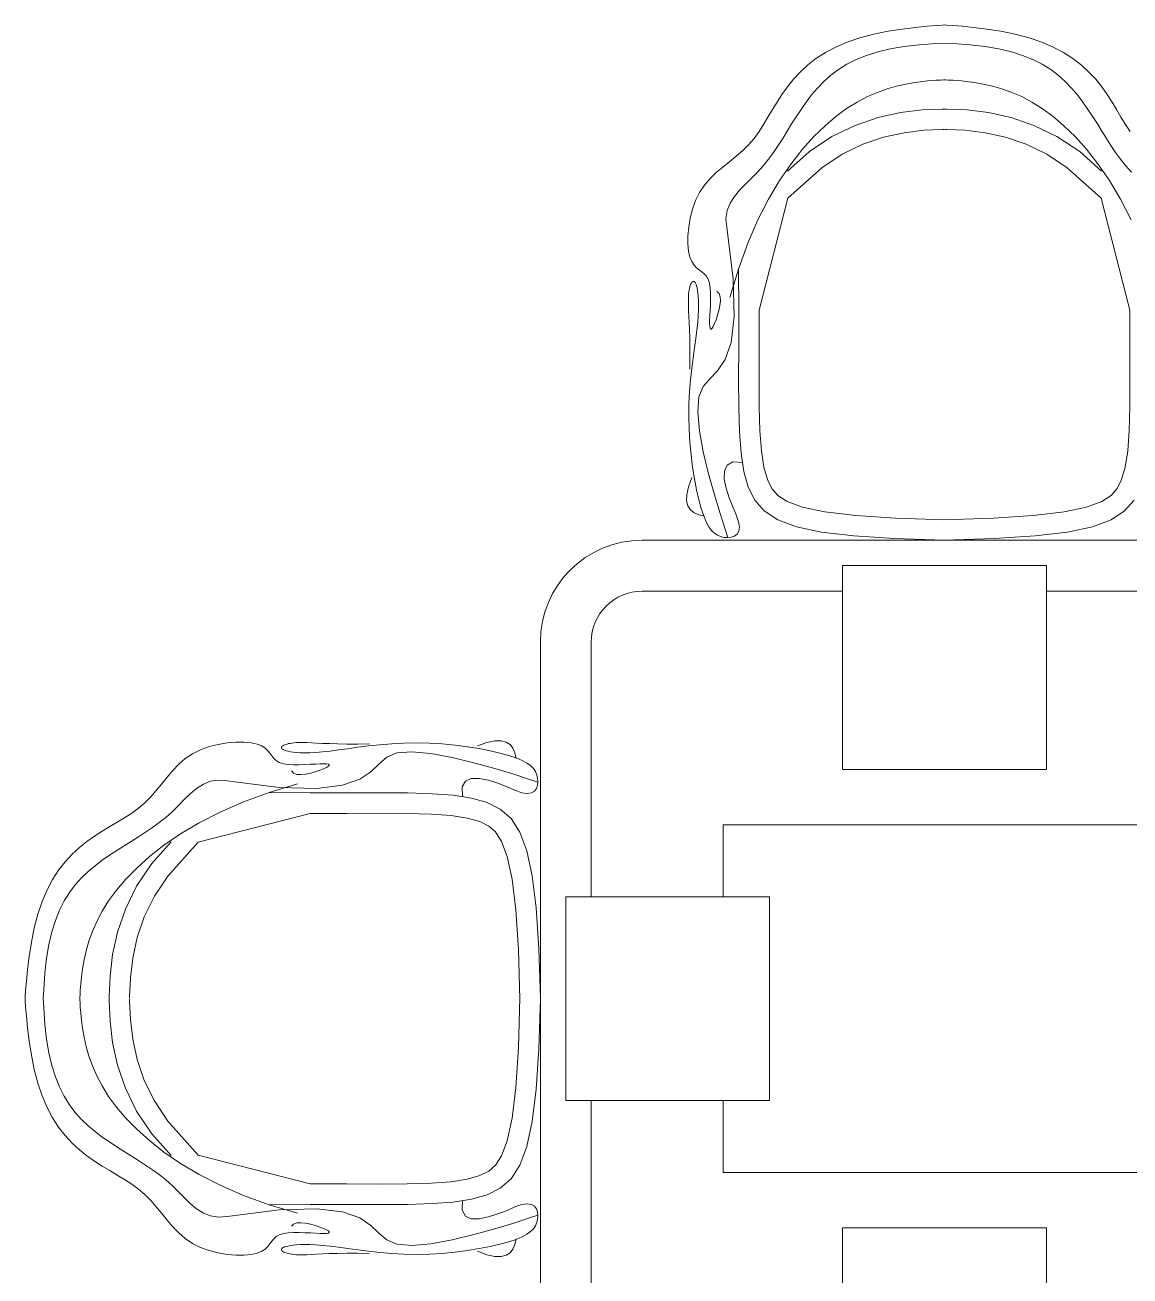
# Model space of a CAD drawing. Header units: millimetres. Extents: x 15905 to 65459, y 54615 to 76704.
# Drawn here: x 49141 to 50226, y 62462 to 63690 of the extents above; entities that cross this region are included whole.
import ezdxf

# ---------------------------------------------------------------- set-up
doc = ezdxf.new("R2010")
doc.units = ezdxf.units.MM
doc.layers.add('Столы', color=250, linetype='Continuous', lineweight=5)

# ---------------------------------------------------------------- blocks, each defined once
blk = doc.blocks.new('ОГ52_на12персон_стол2800х900')
for p, q in [((-1086.4, 772.5), (-1072.8, 776)), ((-1072.8, 776), (-1058.8, 778.8)), ((-1058.8, 778.8), (-1044.9, 780.9)), ((-1044.9, 780.9), (-1031.9, 782.6)), ((-1031.9, 782.6), (-1020.6, 783.7)), ((-1020.6, 783.7), (-1011.5, 784.5)), ((-1011.5, 784.5), (-1005.6, 784.9)), ((-1005.6, 784.9), (-1003.4, 785)), ((-1001.2, 784.9), (-1003.4, 785)), ((-995.2, 784.5), (-1001.2, 784.9)), ((-986.2, 783.7), (-995.2, 784.5)), ((-974.8, 782.6), (-986.2, 783.7)), ((-961.8, 780.9), (-974.8, 782.6)), ((-948, 778.8), (-961.8, 780.9)), ((-933.9, 776), (-948, 778.8)), ((-920.4, 772.5), (-933.9, 776)), ((-1120.3, 758), (-1110.1, 763.4)), ((-1110.1, 763.4), (-1098.8, 768.3)), ((-1098.8, 768.3), (-1086.4, 772.5)), ((-1068.9, 758.7), (-1056.7, 761.5)), ((-1056.7, 761.5), (-1043.1, 763.8)), ((-1043.1, 763.8), (-1028.3, 765.6)), ((-1028.3, 765.6), (-1012, 766.8)), ((-1012, 766.8), (-1003.4, 767.1)), ((-994.8, 766.8), (-1003.4, 767.1)), ((-978.4, 765.6), (-994.8, 766.8)), ((-963.6, 763.8), (-978.4, 765.6)), ((-950.1, 761.5), (-963.6, 763.8)), ((-937.8, 758.7), (-950.1, 761.5)), ((-907.9, 768.3), (-920.4, 772.5)), ((-896.6, 763.4), (-907.9, 768.3)), ((-886.5, 758), (-896.6, 763.4)), ((-1137.7, 745.6), (-1129.5, 752)), ((-1129.5, 752), (-1120.3, 758)), ((-1099.2, 746.6), (-1090.1, 751.2)), ((-1090.1, 751.2), (-1080, 755.2)), ((-1080, 755.2), (-1068.9, 758.7)), ((-926.7, 755.2), (-937.8, 758.7)), ((-916.6, 751.2), (-926.7, 755.2)), ((-907.5, 746.6), (-916.6, 751.2)), ((-877.3, 752), (-886.5, 758)), ((-869, 745.6), (-877.3, 752)), ((-1151.7, 731.7), (-1145.1, 738.8)), ((-1145.1, 738.8), (-1137.7, 745.6)), ((-1115, 735.7), (-1107.5, 741.4)), ((-1107.5, 741.4), (-1099.2, 746.6)), ((-899.2, 741.4), (-907.5, 746.6)), ((-891.7, 735.7), (-899.2, 741.4)), ((-861.6, 738.8), (-869, 745.6)), ((-855, 731.7), (-861.6, 738.8)), ((-1157.6, 724.4), (-1151.7, 731.7)), ((-1128.1, 723.1), (-1121.9, 729.6)), ((-1121.9, 729.6), (-1115, 735.7)), ((-1059.7, 722.3), (-1050.4, 724.9)), ((-1050.4, 724.9), (-1041.3, 727)), ((-1041.3, 727), (-1032.7, 728.5)), ((-1032.7, 728.5), (-1024.7, 729.6)), ((-1024.7, 729.6), (-1017.7, 730.4)), ((-1017.7, 730.4), (-1011.8, 730.8)), ((-1011.8, 730.8), (-1007.3, 731)), ((-1007.3, 731), (-1004.4, 731.1)), ((-1004.4, 731.1), (-1003.4, 731.1)), ((-1002.3, 731.1), (-1003.4, 731.1)), ((-999.4, 731), (-1002.3, 731.1)), ((-994.9, 730.8), (-999.4, 731)), ((-989.1, 730.4), (-994.9, 730.8)), ((-982, 729.6), (-989.1, 730.4)), ((-974.1, 728.5), (-982, 729.6)), ((-965.4, 727), (-974.1, 728.5)), ((-956.3, 724.9), (-965.4, 727)), ((-947, 722.3), (-956.3, 724.9)), ((-884.9, 729.6), (-891.7, 735.7)), ((-878.6, 723.1), (-884.9, 729.6)), ((-849.1, 724.4), (-855, 731.7)), ((-1167.7, 709.4), (-1162.9, 716.9)), ((-1162.9, 716.9), (-1157.6, 724.4)), ((-1139.2, 709.3), (-1133.9, 716.3)), ((-1133.9, 716.3), (-1128.1, 723.1)), ((-1089.1, 709.4), (-1079.1, 714.7)), ((-1079.1, 714.7), (-1069.3, 718.9)), ((-1069.3, 718.9), (-1059.7, 722.3)), ((-937.4, 718.9), (-947, 722.3)), ((-927.6, 714.7), (-937.4, 718.9)), ((-917.6, 709.4), (-927.6, 714.7)), ((-872.9, 716.3), (-878.6, 723.1)), ((-867.6, 709.3), (-872.9, 716.3)), ((-843.8, 716.9), (-849.1, 724.4)), ((-839, 709.4), (-843.8, 716.9)), ((-1176.6, 694.5), (-1172.2, 701.9)), ((-1172.2, 701.9), (-1167.7, 709.4)), ((-1148.8, 695), (-1144.1, 702.2)), ((-1144.1, 702.2), (-1139.2, 709.3)), ((-1109.9, 695.3), (-1099.4, 703)), ((-1099.4, 703), (-1089.1, 709.4)), ((-1046.5, 699), (-1025.4, 701.6)), ((-1025.4, 701.6), (-1005.7, 702.5)), ((-1005.7, 702.5), (-1003.4, 702.4)), ((-1001, 702.5), (-1003.4, 702.4)), ((-981.3, 701.6), (-1001, 702.5)), ((-960.2, 699), (-981.3, 701.6)), ((-907.4, 703), (-917.6, 709.4)), ((-896.9, 695.3), (-907.4, 703)), ((-862.6, 702.2), (-867.6, 709.3)), ((-857.9, 695), (-862.6, 702.2)), ((-834.5, 701.9), (-839, 709.4)), ((-830.2, 694.5), (-834.5, 701.9)), ((-1180.9, 687.3), (-1176.6, 694.5)), ((-1157.8, 680.7), (-1153.4, 687.9)), ((-1153.4, 687.9), (-1148.8, 695)), ((-1120.6, 686.1), (-1109.9, 695.3)), ((-1091.2, 686.5), (-1068.6, 694.2)), ((-1068.6, 694.2), (-1046.5, 699)), ((-938.1, 694.2), (-960.2, 699)), ((-915.6, 686.5), (-938.1, 694.2)), ((-886.2, 686.1), (-896.9, 695.3)), ((-853.4, 687.9), (-857.9, 695)), ((-848.9, 680.7), (-853.4, 687.9)), ((-825.8, 687.3), (-830.2, 694.5)), ((-1190.3, 673.7), (-1185.4, 680.3)), ((-1185.4, 680.3), (-1180.9, 687.3)), ((-1162.2, 673.7), (-1157.8, 680.7)), ((-1142.7, 663), (-1131.5, 675.4)), ((-1136, 660.8), (-1113.8, 675.6)), ((-1131.5, 675.4), (-1120.6, 686.1)), ((-1113.8, 675.6), (-1091.2, 686.5)), ((-1063.2, 674.9), (-1043.1, 679.3)), ((-1043.1, 679.3), (-1023.8, 681.7)), ((-1023.8, 681.7), (-1005.5, 682.5)), ((-1005.5, 682.5), (-1003.8, 682.4)), ((-1001.3, 682.5), (-1003, 682.4)), ((-983, 681.7), (-1001.3, 682.5)), ((-963.6, 679.3), (-983, 681.7)), ((-943.5, 674.9), (-963.6, 679.3)), ((-893, 675.6), (-915.6, 686.5)), ((-870.7, 660.8), (-893, 675.6)), ((-875.2, 675.4), (-886.2, 686.1)), ((-864, 663), (-875.2, 675.4)), ((-844.5, 673.7), (-848.9, 680.7)), ((-821.3, 680.3), (-825.8, 687.3)), ((-1201.4, 661.7), (-1195.6, 667.5)), ((-1195.6, 667.5), (-1190.3, 673.7)), ((-1171.3, 659.9), (-1166.7, 666.7)), ((-1166.7, 666.7), (-1162.2, 673.7)), ((-1103.8, 658.2), (-1083.6, 668)), ((-1083.6, 668), (-1063.2, 674.9)), ((-923.2, 668), (-943.5, 674.9)), ((-902.9, 658.2), (-923.2, 668)), ((-840.1, 666.7), (-844.5, 673.7)), ((-835.5, 659.9), (-840.1, 666.7)), ((-1220.8, 645.6), (-1214.2, 650.9)), ((-1214.2, 650.9), (-1207.7, 656.2)), ((-1207.7, 656.2), (-1201.4, 661.7)), ((-1181.3, 646.8), (-1176.1, 653.3)), ((-1176.1, 653.3), (-1171.3, 659.9)), ((-1157.3, 641.6), (-1136, 660.8)), ((-1154, 648.7), (-1142.7, 663)), ((-1123.7, 644.9), (-1103.8, 658.2)), ((-883, 644.9), (-902.9, 658.2)), ((-849.4, 641.6), (-870.7, 660.8)), ((-852.8, 648.7), (-864, 663)), ((-830.6, 653.3), (-835.5, 659.9)), ((-825.5, 646.8), (-830.6, 653.3)), ((-1233.4, 634.2), (-1227.3, 640.1)), ((-1227.3, 640.1), (-1220.8, 645.6)), ((-1192.7, 634.6), (-1186.8, 640.6)), ((-1186.8, 640.6), (-1181.3, 646.8)), ((-1165.2, 632.4), (-1154, 648.7)), ((-1157, 615), (-1123.7, 644.9)), ((-849.8, 615), (-883, 644.9)), ((-841.6, 632.4), (-852.8, 648.7)), ((-820, 640.6), (-825.5, 646.8)), ((-1243.7, 620.6), (-1238.9, 627.7)), ((-1238.9, 627.7), (-1233.4, 634.2)), ((-1204.5, 622.8), (-1198.7, 628.7)), ((-1198.7, 628.7), (-1192.7, 634.6)), ((-1176.1, 614.1), (-1165.2, 632.4)), ((-830.7, 614.1), (-841.6, 632.4)), ((-1247.7, 612.7), (-1243.7, 620.6)), ((-1213.8, 610.1), (-1209.6, 616.6)), ((-1209.6, 616.6), (-1204.5, 622.8)), ((-1186.6, 593.6), (-1176.1, 614.1)), ((-1157, 615), (-1185.3, 505.2)), ((-849.8, 615), (-821.5, 505.2)), ((-820.1, 593.6), (-830.7, 614.1)), ((-1253, 595.4), (-1250.7, 604.2)), ((-1250.7, 604.2), (-1247.7, 612.7)), ((-1217.9, 595.2), (-1216.7, 603)), ((-1216.7, 603), (-1213.8, 610.1)), ((-1254.4, 586.6), (-1253, 595.4)), ((-1217.1, 586.5), (-1217.9, 595.2)), ((-1196.5, 570.7), (-1186.6, 593.6)), ((-1255.1, 578.1), (-1254.4, 586.6)), ((-1255.1, 570.2), (-1255.1, 578.1)), ((-1217.1, 586.5), (-1210.8, 535.5)), ((-1254.5, 563.1), (-1255.1, 570.2)), ((-1205.7, 545.4), (-1196.5, 570.7)), ((-1253.2, 557.2), (-1254.5, 563.1)), ((-1251.4, 552.7), (-1253.2, 557.2)), ((-1249.2, 549.3), (-1251.4, 552.7)), ((-1246.7, 546.7), (-1249.2, 549.3)), ((-1244.1, 544.6), (-1246.7, 546.7)), ((-1241.5, 542.8), (-1244.1, 544.6)), ((-1239.1, 540.8), (-1241.5, 542.8)), ((-1236.9, 538.5), (-1239.1, 540.8)), ((-1214, 517.6), (-1205.7, 545.4)), ((-1205.7, 545.4), (-1205.3, 505.1)), ((-1252.9, 529.1), (-1253.3, 527.9)), ((-1252.5, 530.2), (-1252.9, 529.1)), ((-1252.1, 531.1), (-1252.5, 530.2)), ((-1251.6, 531.9), (-1252.1, 531.1)), ((-1251.2, 532.5), (-1251.6, 531.9)), ((-1250.7, 533), (-1251.2, 532.5)), ((-1250.2, 533.2), (-1250.7, 533)), ((-1249.7, 533.3), (-1250.2, 533.2)), ((-1249.2, 533.2), (-1249.7, 533.3)), ((-1248.7, 532.9), (-1249.2, 533.2)), ((-1248.1, 532.3), (-1248.7, 532.9)), ((-1247.6, 531.5), (-1248.1, 532.3)), ((-1247.1, 530.3), (-1247.6, 531.5)), ((-1246.6, 528.8), (-1247.1, 530.3)), ((-1246.2, 527), (-1246.6, 528.8)), ((-1235.2, 535.5), (-1236.9, 538.5)), ((-1234, 531.5), (-1235.2, 535.5)), ((-1233.3, 526.8), (-1234, 531.5)), ((-1210.8, 535.5), (-1209.7, 498.8)), ((-1254.6, 518.5), (-1254.7, 515.7)), ((-1254.5, 521), (-1254.6, 518.5)), ((-1254.2, 523.1), (-1254.5, 521)), ((-1254, 524.9), (-1254.2, 523.1)), ((-1253.6, 526.5), (-1254, 524.9)), ((-1253.3, 527.9), (-1253.6, 526.5)), ((-1245.7, 524.7), (-1246.2, 527)), ((-1245.3, 521.9), (-1245.7, 524.7)), ((-1245, 518.7), (-1245.3, 521.9)), ((-1244.8, 514.9), (-1245, 518.7)), ((-1232.9, 521.5), (-1233.3, 526.8)), ((-1233.1, 510.3), (-1232.9, 516)), ((-1232.9, 516), (-1232.9, 521.5)), ((-1226.8, 523.4), (-1224.6, 521.4)), ((-1224.6, 521.4), (-1223.5, 518.2)), ((-1223.5, 518.2), (-1223.3, 514.2)), ((-1254.7, 515.7), (-1254.7, 512.3)), ((-1254.7, 512.3), (-1254.6, 508.5)), ((-1254.6, 508.5), (-1254.5, 504)), ((-1254.5, 504), (-1254.2, 498.9)), ((-1245.1, 499.6), (-1244.8, 505.4)), ((-1244.7, 510.5), (-1244.8, 514.9)), ((-1244.8, 505.4), (-1244.7, 510.5)), ((-1233.7, 499.8), (-1233.4, 504.9)), ((-1233.4, 504.9), (-1233.1, 510.3)), ((-1224.7, 504.8), (-1226.1, 500.1)), ((-1223.7, 509.6), (-1224.7, 504.8)), ((-1223.3, 514.2), (-1223.7, 509.6)), ((-1205.3, 505.1), (-1205.3, 469.2)), ((-1185.3, 505.2), (-1185.3, 469.2)), ((-821.5, 505.2), (-821.5, 469.2)), ((-1254.2, 498.9), (-1253.9, 493)), ((-1253.9, 493), (-1253.7, 486.1)), ((-1246.4, 485.6), (-1245.6, 493.1)), ((-1245.6, 493.1), (-1245.1, 499.6)), ((-1233.9, 495.4), (-1233.7, 499.8)), ((-1233.9, 491.8), (-1233.9, 495.4)), ((-1233.8, 489.1), (-1233.9, 491.8)), ((-1229, 492), (-1230.3, 489.2)), ((-1227.6, 495.7), (-1229, 492)), ((-1226.1, 500.1), (-1227.6, 495.7)), ((-1209.7, 498.8), (-1212.8, 473.4)), ((-1253.7, 486.1), (-1253.4, 478.2)), ((-1247.4, 477.3), (-1246.4, 485.6)), ((-1233.5, 487.3), (-1233.8, 489.1)), ((-1233, 486.4), (-1233.5, 487.3)), ((-1232.3, 486.4), (-1233, 486.4)), ((-1231.4, 487.3), (-1232.3, 486.4)), ((-1230.3, 489.2), (-1231.4, 487.3)), ((-1253.4, 478.2), (-1253.3, 469.2)), ((-1253.3, 469.2), (-1253.3, 458.8)), ((-1250, 458.3), (-1248.7, 468.2)), ((-1248.7, 468.2), (-1247.4, 477.3)), ((-1212.8, 473.4), (-1218.6, 456.6)), ((-1205.3, 469.2), (-1205.4, 437.5)), ((-1185.3, 469.2), (-1185.4, 437.6)), ((-821.5, 469.2), (-821.4, 437.6)), ((-1253.3, 458.8), (-1253.4, 447.1)), ((-1251.4, 447.8), (-1250, 458.3)), ((-1218.6, 456.6), (-1226, 445.7)), ((-1252.6, 436.7), (-1251.4, 447.8)), ((-1226, 445.7), (-1233.6, 437.8)), ((-1253.6, 425.1), (-1252.6, 436.7)), ((-1240.2, 430.2), (-1244.5, 420)), ((-1233.6, 437.8), (-1240.2, 430.2)), ((-1205.4, 437.5), (-1205.3, 409.8)), ((-1185.4, 437.6), (-1185.3, 410.1)), ((-821.4, 437.6), (-821.5, 410.1)), ((-1254.2, 413.1), (-1253.6, 425.1)), ((-1244.5, 420), (-1245.6, 405.3)), ((-1254.4, 400.7), (-1254.2, 413.1)), ((-1245.6, 405.3), (-1243.9, 386.7)), ((-1205.3, 409.8), (-1204.6, 385.6)), ((-1185.3, 410.1), (-1184.6, 386.6)), ((-821.5, 410.1), (-822.1, 386.6)), ((-1254.1, 388.2), (-1254.4, 400.7)), ((-1253.4, 375.5), (-1254.1, 388.2)), ((-1243.9, 386.7), (-1240.1, 366)), ((-1204.6, 385.6), (-1203, 364.7)), ((-1184.6, 386.6), (-1183.1, 367)), ((-822.1, 386.6), (-823.6, 367)), ((-1252.1, 363), (-1253.4, 375.5)), ((-1250.6, 350.9), (-1252.1, 363)), ((-1240.1, 366), (-1235, 344.5)), ((-1216.8, 353), (-1211.1, 356.1)), ((-1211.1, 356.1), (-1201.6, 355.7)), ((-1203, 364.7), (-1200.2, 346.8)), ((-1183.1, 367), (-1180.6, 351.1)), ((-823.6, 367), (-826.1, 351.1)), ((-1248.7, 339.4), (-1250.6, 350.9)), ((-1235, 344.5), (-1229.2, 323.8)), ((-1219.5, 339.3), (-1219.4, 347.1)), ((-1219.4, 347.1), (-1216.8, 353)), ((-1200.2, 346.8), (-1195.9, 331.5)), ((-1180.6, 351.1), (-1177.1, 338.8)), ((-826.1, 351.1), (-829.6, 338.8)), ((-1254.7, 331.8), (-1256.3, 324.1)), ((-1251.4, 341), (-1254.7, 331.8)), ((-1246.6, 328.7), (-1248.7, 339.4)), ((-1217.7, 330.3), (-1219.5, 339.3)), ((-1177.1, 338.8), (-1172.7, 329.9)), ((-829.6, 338.8), (-834, 329.9)), ((-1256.3, 324.1), (-1256.5, 317.8)), ((-1244.4, 318.9), (-1246.6, 328.7)), ((-1229.2, 323.8), (-1223.6, 305.4)), ((-1214.7, 321), (-1217.7, 330.3)), ((-1211.2, 312), (-1214.7, 321)), ((-1195.9, 331.5), (-1189.5, 318.7)), ((-1172.7, 329.9), (-1166.9, 323.3)), ((-1166.9, 323.3), (-1157.8, 317.4)), ((-839.8, 323.3), (-849, 317.4)), ((-834, 329.9), (-839.8, 323.3)), ((-1256.5, 317.8), (-1255.3, 312.9)), ((-1255.3, 312.9), (-1252.8, 309)), ((-1252.8, 309), (-1249.2, 306.2)), ((-1242.1, 310.4), (-1244.4, 318.9)), ((-1239.7, 303.2), (-1242.1, 310.4)), ((-1207.8, 304.2), (-1211.2, 312)), ((-1189.5, 318.7), (-1180.2, 308)), ((-1180.2, 308), (-1166.8, 299.4)), ((-1157.8, 317.4), (-1142.8, 311.8)), ((-1142.8, 311.8), (-1120.7, 307)), ((-1120.7, 307), (-1090.5, 303.4)), ((-886.1, 307), (-916.3, 303.4)), ((-863.9, 311.8), (-886.1, 307)), ((-849, 317.4), (-863.9, 311.8)), ((-826.6, 308), (-839.9, 299.4)), ((-817.3, 318.7), (-826.6, 308)), ((-1249.2, 306.2), (-1244.6, 304.3)), ((-1244.6, 304.3), (-1239.1, 303.1)), ((-1237.2, 297.3), (-1239.7, 303.2)), ((-1234.7, 292.5), (-1237.2, 297.3)), ((-1223.6, 305.4), (-1218.9, 291)), ((-1207.8, 304.2), (-1205.4, 297.4)), ((-1205.4, 297.4), (-1204.6, 292.1)), ((-1166.8, 299.4), (-1148.5, 292.5)), ((-1090.5, 303.4), (-1051.5, 300.9)), ((-1051.5, 300.9), (-1002.7, 299.3)), ((-955.2, 300.9), (-1004, 299.3)), ((-916.3, 303.4), (-955.2, 300.9)), ((-839.9, 299.4), (-858.3, 292.5)), ((-1232, 288.8), (-1234.7, 292.5)), ((-1229.2, 286.1), (-1232, 288.8)), ((-1226.3, 284.1), (-1229.2, 286.1)), ((-1223.2, 282.8), (-1226.3, 284.1)), ((-1219.8, 282.1), (-1223.2, 282.8)), ((-1218.9, 291), (-1215.9, 281.9)), ((-1209.6, 283.2), (-1212.8, 282.2)), ((-1207, 285.1), (-1209.6, 283.2)), ((-1205.3, 288.1), (-1207, 285.1)), ((-1204.6, 292.1), (-1205.3, 288.1)), ((-1148.5, 292.5), (-1124, 287.3)), ((-1124, 287.3), (-1092.3, 283.5)), ((-1092.3, 283.5), (-1052.5, 280.9)), ((-914.4, 283.5), (-954.3, 280.9)), ((-882.8, 287.3), (-914.4, 283.5)), ((-858.3, 292.5), (-882.8, 287.3)), ((-1300, 279.3), (1300, 279.3)), ((-1216.3, 281.8), (-1219.8, 282.1)), ((-1212.8, 282.2), (-1216.3, 281.8)), ((-1052.5, 280.9), (-1003.4, 279.3)), ((-954.3, 280.9), (-1003.4, 279.3)), ((-1103.4, 54.3), (-1103.4, 254.3)), ((-1103.4, 254.3), (-903.4, 254.3)), ((-903.4, 254.3), (-903.4, 54.3)), ((-1103.4, 229.3), (-1300, 229.3)), ((-603.4, 229.3), (-903.4, 229.3)), ((-1400, 179.3), (-1400, -520.7)), ((-1350, 179.3), (-1350, -70.7)), ((-1724.9, 76.7), (-1733.4, 73.6)), ((-1716.1, 78.9), (-1724.9, 76.7)), ((-1707.3, 80.4), (-1716.1, 78.9)), ((-1698.8, 81.1), (-1707.3, 80.4)), ((-1690.9, 81.1), (-1698.8, 81.1)), ((-1683.8, 80.4), (-1690.9, 81.1)), ((-1677.9, 79.2), (-1683.8, 80.4)), ((-1673.4, 77.4), (-1677.9, 79.2)), ((-1669.9, 75.2), (-1673.4, 77.4)), ((-1667.4, 72.7), (-1669.9, 75.2)), ((-1654, 75.6), (-1653.9, 76.2)), ((-1653.9, 75.1), (-1654, 75.6)), ((-1653.9, 76.2), (-1653.6, 76.6)), ((-1653.6, 74.6), (-1653.9, 75.1)), ((-1653.6, 76.6), (-1653.2, 77.1)), ((-1653, 74.1), (-1653.6, 74.6)), ((-1653.2, 77.1), (-1652.6, 77.6)), ((-1652.2, 73.6), (-1653, 74.1)), ((-1652.6, 77.6), (-1651.8, 78)), ((-1651.8, 78), (-1650.9, 78.4)), ((-1650.9, 78.4), (-1649.8, 78.9)), ((-1649.8, 78.9), (-1648.6, 79.2)), ((-1648.6, 79.2), (-1647.2, 79.6)), ((-1647.2, 79.6), (-1645.6, 79.9)), ((-1645.6, 79.9), (-1643.8, 80.2)), ((-1643.8, 80.2), (-1641.7, 80.4)), ((-1641.7, 80.4), (-1639.2, 80.6)), ((-1639.2, 80.6), (-1636.3, 80.7)), ((-1636.3, 80.7), (-1633, 80.7)), ((-1633, 80.7), (-1629.1, 80.6)), ((-1629.1, 80.6), (-1624.7, 80.4)), ((-1624.7, 80.4), (-1619.6, 80.2)), ((-1619.6, 80.2), (-1613.7, 79.9)), ((-1613.7, 79.9), (-1606.8, 79.6)), ((-1606.8, 79.6), (-1598.9, 79.4)), ((-1598.9, 79.4), (-1589.9, 79.2)), ((-1588.9, 74.6), (-1598, 73.4)), ((-1589.9, 79.2), (-1579.5, 79.2)), ((-1579, 76), (-1588.9, 74.6)), ((-1579.5, 79.2), (-1567.8, 79.4)), ((-1568.5, 77.3), (-1579, 76)), ((-1557.4, 78.6), (-1568.5, 77.3)), ((-1545.8, 79.5), (-1557.4, 78.6)), ((-1533.8, 80.2), (-1545.8, 79.5)), ((-1521.4, 80.4), (-1533.8, 80.2)), ((-1508.8, 80.1), (-1521.4, 80.4)), ((-1496.2, 79.3), (-1508.8, 80.1)), ((-1483.7, 78.1), (-1496.2, 79.3)), ((-1471.6, 76.5), (-1483.7, 78.1)), ((-1460.1, 74.7), (-1471.6, 76.5)), ((-1461.7, 77.3), (-1452.5, 80.6)), ((-1449.3, 72.6), (-1460.1, 74.7)), ((-1452.5, 80.6), (-1444.8, 82.3)), ((-1444.8, 82.3), (-1438.5, 82.4)), ((-1438.5, 82.4), (-1433.5, 81.2)), ((-1433.5, 81.2), (-1429.7, 78.7)), ((-1429.7, 78.7), (-1426.9, 75.1)), ((-1426.9, 75.1), (-1425, 70.5)), ((-1748.4, 64.9), (-1754.8, 59.3)), ((-1741.3, 69.7), (-1748.4, 64.9)), ((-1733.4, 73.6), (-1741.3, 69.7)), ((-1665.3, 70.1), (-1667.4, 72.7)), ((-1663.4, 67.5), (-1665.3, 70.1)), ((-1661.5, 65), (-1663.4, 67.5)), ((-1659.2, 62.9), (-1661.5, 65)), ((-1656.2, 61.1), (-1659.2, 62.9)), ((-1651, 73.1), (-1652.2, 73.6)), ((-1649.5, 72.6), (-1651, 73.1)), ((-1647.6, 72.1), (-1649.5, 72.6)), ((-1645.3, 71.7), (-1647.6, 72.1)), ((-1642.6, 71.3), (-1645.3, 71.7)), ((-1639.4, 71), (-1642.6, 71.3)), ((-1635.6, 70.7), (-1639.4, 71)), ((-1631.2, 70.7), (-1635.6, 70.7)), ((-1626.1, 70.7), (-1631.2, 70.7)), ((-1620.3, 71), (-1626.1, 70.7)), ((-1613.7, 71.5), (-1620.3, 71)), ((-1606.3, 72.3), (-1613.7, 71.5)), ((-1598, 73.4), (-1606.3, 72.3)), ((-1558.5, 59.6), (-1550.8, 66.2)), ((-1550.8, 66.2), (-1540.7, 70.5)), ((-1540.7, 70.5), (-1526, 71.6)), ((-1526, 71.6), (-1507.4, 69.8)), ((-1507.4, 69.8), (-1486.6, 66)), ((-1486.6, 66), (-1465.2, 60.9)), ((-1439.6, 70.4), (-1449.3, 72.6)), ((-1431, 68), (-1439.6, 70.4)), ((-1423.8, 65.6), (-1431, 68)), ((-1425, 70.5), (-1423.8, 65)), ((-1417.9, 63.2), (-1423.8, 65.6)), ((-1413.2, 60.6), (-1417.9, 63.2)), ((-1760.7, 53.2), (-1766.3, 46.8)), ((-1754.8, 59.3), (-1760.7, 53.2)), ((-1652.2, 59.9), (-1656.2, 61.1)), ((-1647.5, 59.2), (-1652.2, 59.9)), ((-1642.2, 58.9), (-1647.5, 59.2)), ((-1644.1, 52.8), (-1642.1, 50.6)), ((-1636.6, 58.9), (-1642.2, 58.9)), ((-1642.1, 50.6), (-1638.9, 49.4)), ((-1638.9, 49.4), (-1634.9, 49.2)), ((-1631, 59), (-1636.6, 58.9)), ((-1634.9, 49.2), (-1630.3, 49.7)), ((-1625.5, 59.3), (-1631, 59)), ((-1630.3, 49.7), (-1625.5, 50.7)), ((-1620.5, 59.6), (-1625.5, 59.3)), ((-1625.5, 50.7), (-1620.8, 52)), ((-1620.8, 52), (-1616.4, 53.5)), ((-1616.1, 59.8), (-1620.5, 59.6)), ((-1616.4, 53.5), (-1612.7, 55)), ((-1612.5, 59.9), (-1616.1, 59.8)), ((-1612.7, 55), (-1609.9, 56.3)), ((-1609.8, 59.7), (-1612.5, 59.9)), ((-1609.9, 56.3), (-1608, 57.4)), ((-1608, 59.4), (-1609.8, 59.7)), ((-1607.1, 58.9), (-1608, 59.4)), ((-1608, 57.4), (-1607.1, 58.2)), ((-1607.1, 58.2), (-1607.1, 58.9)), ((-1577.3, 44.6), (-1566.4, 51.9)), ((-1566.4, 51.9), (-1558.5, 59.6)), ((-1465.2, 60.9), (-1444.5, 55.2)), ((-1444.5, 55.2), (-1426.1, 49.6)), ((-1426.1, 49.6), (-1411.6, 44.9)), ((-1409.5, 58), (-1413.2, 60.6)), ((-1406.7, 55.2), (-1409.5, 58)), ((-1404.8, 52.2), (-1406.7, 55.2)), ((-1403.5, 49.1), (-1404.8, 52.2)), ((-1402.8, 45.8), (-1403.5, 49.1)), ((-903.4, 54.3), (-1103.4, 54.3)), ((-1771.6, 40.2), (-1776.9, 33.7)), ((-1766.3, 46.8), (-1771.6, 40.2)), ((-1730.7, 39.8), (-1737.3, 35.6)), ((-1723.6, 42.7), (-1730.7, 39.8)), ((-1715.9, 43.9), (-1723.6, 42.7)), ((-1707.2, 43.1), (-1715.9, 43.9)), ((-1707.2, 43.1), (-1656.2, 36.7)), ((-1638.3, 40), (-1666.1, 31.7)), ((-1619.4, 35.7), (-1594.1, 38.7)), ((-1594.1, 38.7), (-1577.3, 44.6)), ((-1473.6, 42.8), (-1476.8, 37.1)), ((-1476.8, 37.1), (-1476.4, 27.6)), ((-1467.8, 45.4), (-1473.6, 42.8)), ((-1460, 45.4), (-1467.8, 45.4)), ((-1451, 43.6), (-1460, 45.4)), ((-1441.6, 40.7), (-1451, 43.6)), ((-1432.7, 37.2), (-1441.6, 40.7)), ((-1424.9, 33.8), (-1432.7, 37.2)), ((-1411.6, 44.9), (-1402.6, 41.8)), ((-1403.9, 35.6), (-1402.9, 38.8)), ((-1402.9, 38.8), (-1402.5, 42.3)), ((-1402.5, 42.3), (-1402.8, 45.8)), ((-1782.4, 27.4), (-1788.1, 21.5)), ((-1776.9, 33.7), (-1782.4, 27.4)), ((-1749.4, 24.7), (-1755.3, 18.6)), ((-1743.5, 30.4), (-1749.4, 24.7)), ((-1737.3, 35.6), (-1743.5, 30.4)), ((-1666.1, 31.7), (-1691.4, 22.5)), ((-1666.1, 31.7), (-1625.8, 31.2)), ((-1656.2, 36.7), (-1619.4, 35.7)), ((-1625.8, 31.2), (-1589.9, 31.2)), ((-1589.9, 31.2), (-1558.2, 31.3)), ((-1558.2, 31.3), (-1530.4, 31.2)), ((-1530.4, 31.2), (-1506.3, 30.5)), ((-1506.3, 30.5), (-1485.4, 29)), ((-1485.4, 29), (-1467.4, 26.2)), ((-1467.4, 26.2), (-1452.2, 21.8)), ((-1424.9, 33.8), (-1418.1, 31.4)), ((-1418.1, 31.4), (-1412.8, 30.6)), ((-1412.8, 30.6), (-1408.7, 31.2)), ((-1408.7, 31.2), (-1405.8, 33)), ((-1405.8, 33), (-1403.9, 35.6)), ((-1794.4, 16.2), (-1801, 11.4)), ((-1788.1, 21.5), (-1794.4, 16.2)), ((-1761.3, 12.7), (-1767.5, 7.2)), ((-1755.3, 18.6), (-1761.3, 12.7)), ((-1714.2, 12.5), (-1734.8, 2)), ((-1691.4, 22.5), (-1714.2, 12.5)), ((-1452.2, 21.8), (-1439.4, 15.4)), ((-1439.4, 15.4), (-1428.7, 6.1)), ((-1815.2, 2.5), (-1822.6, -1.8)), ((-1808, 6.9), (-1815.2, 2.5)), ((-1801, 11.4), (-1808, 6.9)), ((-1773.9, 2.1), (-1780.6, -2.8)), ((-1767.5, 7.2), (-1773.9, 2.1)), ((-1734.8, 2), (-1753.1, -8.9)), ((-1735.7, -17.1), (-1625.9, 11.2)), ((-1625.9, 11.2), (-1589.9, 11.2)), ((-1589.9, 11.2), (-1558.2, 11.3)), ((-1558.2, 11.3), (-1530.8, 11.2)), ((-1530.8, 11.2), (-1507.3, 10.5)), ((-1507.3, 10.5), (-1487.6, 9.1)), ((-1487.6, 9.1), (-1471.7, 6.6)), ((-1471.7, 6.6), (-1459.5, 3.1)), ((-1459.5, 3.1), (-1450.6, -1.3)), ((-1428.7, 6.1), (-1420.1, -7.2)), ((1220.7, 0), (-1220.7, 0)), ((-1837.6, -11.1), (-1845, -16.4)), ((-1830.1, -6.3), (-1837.6, -11.1)), ((-1822.6, -1.8), (-1830.1, -6.3)), ((-1794.3, -11.8), (-1801.4, -16.3)), ((-1787.4, -7.4), (-1794.3, -11.8)), ((-1780.6, -2.8), (-1787.4, -7.4)), ((-1753.1, -8.9), (-1769.4, -20.1)), ((-1450.6, -1.3), (-1444, -7.1)), ((-1444, -7.1), (-1438, -16.3)), ((-1420.1, -7.2), (-1413.2, -25.6)), ((-1220.7, -70.7), (-1220.7, 0)), ((-1852.3, -22.3), (-1859.4, -29)), ((-1845, -16.4), (-1852.3, -22.3)), ((-1808.5, -20.7), (-1815.7, -25.2)), ((-1801.4, -16.3), (-1808.5, -20.7)), ((-1769.4, -20.1), (-1783.7, -31.3)), ((-1762.3, -16.7), (-1781.4, -38.1)), ((-1735.7, -17.1), (-1765.6, -50.4)), ((-1438, -16.3), (-1432.5, -31.2)), ((-1866.2, -36.3), (-1872.7, -44.6)), ((-1859.4, -29), (-1866.2, -36.3)), ((-1830, -34.9), (-1837, -40.2)), ((-1822.9, -29.9), (-1830, -34.9)), ((-1815.7, -25.2), (-1822.9, -29.9)), ((-1783.7, -31.3), (-1796.1, -42.5)), ((-1432.5, -31.2), (-1427.7, -53.4)), ((-1413.2, -25.6), (-1408, -50.1)), ((-1872.7, -44.6), (-1878.7, -53.8)), ((-1843.8, -45.9), (-1850.3, -52.2)), ((-1837, -40.2), (-1843.8, -45.9)), ((-1796.1, -42.5), (-1806.8, -53.5)), ((-1781.4, -38.1), (-1796.2, -60.3)), ((-1878.7, -53.8), (-1884.1, -64)), ((-1856.4, -59), (-1862.1, -66.5)), ((-1850.3, -52.2), (-1856.4, -59)), ((-1806.8, -53.5), (-1816, -64.2)), ((-1796.2, -60.3), (-1807.2, -82.9)), ((-1765.6, -50.4), (-1778.8, -70.2)), ((-1427.7, -53.4), (-1424.1, -83.6)), ((-1408, -50.1), (-1404.2, -81.7)), ((-1884.1, -64), (-1889, -75.2)), ((-1862.1, -66.5), (-1867.3, -74.8)), ((-1816, -64.2), (-1823.7, -74.7)), ((-1778.8, -70.2), (-1788.7, -90.5)), ((-1175, -70.7), (-1375, -70.7)), ((-1375, -70.7), (-1375, -270.7)), ((-1175, -270.7), (-1175, -70.7)), ((-1889, -75.2), (-1893.2, -87.7)), ((-1871.9, -83.9), (-1875.9, -94)), ((-1867.3, -74.8), (-1871.9, -83.9)), ((-1830.1, -84.9), (-1835.3, -94.9)), ((-1823.7, -74.7), (-1830.1, -84.9)), ((-1807.2, -82.9), (-1814.8, -105.5)), ((-1424.1, -83.6), (-1421.5, -122.5)), ((-1404.2, -81.7), (-1401.6, -121.6)), ((-1893.2, -87.7), (-1896.7, -101.2)), ((-1875.9, -94), (-1879.3, -105.1)), ((-1835.3, -94.9), (-1839.6, -104.7)), ((-1788.7, -90.5), (-1795.5, -110.8)), ((-1896.7, -101.2), (-1899.4, -115.3)), ((-1879.3, -105.1), (-1882.2, -117.4)), ((-1839.6, -104.7), (-1843, -114.3)), ((-1814.8, -105.5), (-1819.7, -127.5)), ((-1899.4, -115.3), (-1901.6, -129.2)), ((-1882.2, -117.4), (-1884.5, -130.9)), ((-1843, -114.3), (-1845.6, -123.7)), ((-1795.5, -110.8), (-1800, -130.9)), ((-1421.5, -122.5), (-1420, -171.3)), ((-1401.6, -121.6), (-1400, -170.7)), ((-1901.6, -129.2), (-1903.2, -142.1)), ((-1884.5, -130.9), (-1886.2, -145.8)), ((-1847.7, -132.7), (-1849.2, -141.4)), ((-1845.6, -123.7), (-1847.7, -132.7)), ((-1819.7, -127.5), (-1822.3, -148.6)), ((-1800, -130.9), (-1802.3, -150.3)), ((-1903.2, -142.1), (-1904.4, -153.5)), ((-1886.2, -145.8), (-1887.4, -162.1)), ((-1849.2, -141.4), (-1850.3, -149.3)), ((-1904.4, -153.5), (-1905.1, -162.5)), ((-1851, -156.4), (-1851.5, -162.3)), ((-1850.3, -149.3), (-1851, -156.4)), ((-1822.3, -148.6), (-1823.1, -168.3)), ((-1802.3, -150.3), (-1803.1, -168.6)), ((-1905.5, -168.5), (-1905.7, -170.7)), ((-1905.5, -172.9), (-1905.7, -170.7)), ((-1905.1, -162.5), (-1905.5, -168.5)), ((-1887.4, -162.1), (-1887.8, -170.7)), ((-1887.4, -179.3), (-1887.8, -170.7)), ((-1851.7, -166.8), (-1851.8, -169.6)), ((-1851.8, -169.6), (-1851.8, -170.7)), ((-1851.8, -171.7), (-1851.8, -170.7)), ((-1851.7, -174.6), (-1851.8, -171.7)), ((-1851.5, -162.3), (-1851.7, -166.8)), ((-1823.1, -168.3), (-1823.1, -170.7)), ((-1823.1, -173), (-1823.1, -170.7)), ((-1803.1, -168.6), (-1803.1, -170.3)), ((-1803.1, -172.8), (-1803.1, -171.1)), ((-1421.5, -218.8), (-1420, -170)), ((-1401.6, -219.8), (-1400, -170.7)), ((-1905.1, -178.9), (-1905.5, -172.9)), ((-1904.4, -187.9), (-1905.1, -178.9)), ((-1886.2, -195.6), (-1887.4, -179.3)), ((-1851.5, -179.1), (-1851.7, -174.6)), ((-1851, -185), (-1851.5, -179.1)), ((-1822.3, -192.7), (-1823.1, -173)), ((-1802.3, -191.1), (-1803.1, -172.8)), ((-1903.2, -199.2), (-1904.4, -187.9)), ((-1884.5, -210.5), (-1886.2, -195.6)), ((-1850.3, -192), (-1851, -185)), ((-1849.2, -200), (-1850.3, -192)), ((-1819.7, -213.8), (-1822.3, -192.7)), ((-1800, -210.5), (-1802.3, -191.1)), ((-1901.6, -212.2), (-1903.2, -199.2)), ((-1847.7, -208.6), (-1849.2, -200)), ((-1845.6, -217.7), (-1847.7, -208.6)), ((-1899.4, -226.1), (-1901.6, -212.2)), ((-1882.2, -224), (-1884.5, -210.5)), ((-1843, -227), (-1845.6, -217.7)), ((-1814.8, -235.9), (-1819.7, -213.8)), ((-1795.5, -230.5), (-1800, -210.5)), ((-1424.1, -257.8), (-1421.5, -218.8)), ((-1404.2, -259.6), (-1401.6, -219.8)), ((-1896.7, -240.1), (-1899.4, -226.1)), ((-1879.3, -236.2), (-1882.2, -224)), ((-1839.6, -236.6), (-1843, -227)), ((-1788.7, -250.9), (-1795.5, -230.5)), ((-1893.2, -253.7), (-1896.7, -240.1)), ((-1875.9, -247.3), (-1879.3, -236.2)), ((-1835.3, -246.4), (-1839.6, -236.6)), ((-1807.2, -258.5), (-1814.8, -235.9)), ((-1889, -266.1), (-1893.2, -253.7)), ((-1871.9, -257.4), (-1875.9, -247.3)), ((-1867.3, -266.5), (-1871.9, -257.4)), ((-1830.1, -256.4), (-1835.3, -246.4)), ((-1823.7, -266.7), (-1830.1, -256.4)), ((-1778.8, -271.1), (-1788.7, -250.9)), ((-1427.7, -288), (-1424.1, -257.8)), ((-1884.1, -277.4), (-1889, -266.1)), ((-1862.1, -274.8), (-1867.3, -266.5)), ((-1816, -277.2), (-1823.7, -266.7)), ((-1796.2, -281.1), (-1807.2, -258.5)), ((-1408, -291.3), (-1404.2, -259.6)), ((-1878.7, -287.6), (-1884.1, -277.4)), ((-1856.4, -282.3), (-1862.1, -274.8)), ((-1850.3, -289.2), (-1856.4, -282.3)), ((-1806.8, -287.9), (-1816, -277.2)), ((-1781.4, -303.3), (-1796.2, -281.1)), ((-1765.6, -291), (-1778.8, -271.1)), ((-1375, -270.7), (-1175, -270.7)), ((-1350, -270.7), (-1350, -520.7)), ((-1220.7, -341.4), (-1220.7, -270.7)), ((-1872.7, -296.8), (-1878.7, -287.6)), ((-1843.8, -295.4), (-1850.3, -289.2)), ((-1796.1, -298.9), (-1806.8, -287.9)), ((-1735.7, -324.3), (-1765.6, -291)), ((-1432.5, -310.2), (-1427.7, -288)), ((-1413.2, -315.8), (-1408, -291.3)), ((-1866.2, -305), (-1872.7, -296.8)), ((-1859.4, -312.4), (-1866.2, -305)), ((-1837, -301.2), (-1843.8, -295.4)), ((-1830, -306.5), (-1837, -301.2)), ((-1822.9, -311.4), (-1830, -306.5)), ((-1783.7, -310), (-1796.1, -298.9)), ((-1762.3, -324.6), (-1781.4, -303.3)), ((-1852.3, -319), (-1859.4, -312.4)), ((-1845, -324.9), (-1852.3, -319)), ((-1815.7, -316.1), (-1822.9, -311.4)), ((-1808.5, -320.7), (-1815.7, -316.1)), ((-1769.4, -321.3), (-1783.7, -310)), ((-1438, -325.1), (-1432.5, -310.2)), ((-1420.1, -334.1), (-1413.2, -315.8)), ((-1837.6, -330.2), (-1845, -324.9)), ((-1830.1, -335), (-1837.6, -330.2)), ((-1801.4, -325.1), (-1808.5, -320.7)), ((-1794.3, -329.5), (-1801.4, -325.1)), ((-1787.4, -334), (-1794.3, -329.5)), ((-1753.1, -332.5), (-1769.4, -321.3)), ((-1735.7, -324.3), (-1625.9, -352.6)), ((-1444, -334.2), (-1438, -325.1)), ((-1822.6, -339.5), (-1830.1, -335)), ((-1815.2, -343.9), (-1822.6, -339.5)), ((-1780.6, -338.6), (-1787.4, -334)), ((-1773.9, -343.4), (-1780.6, -338.6)), ((-1767.5, -348.6), (-1773.9, -343.4)), ((-1734.8, -343.4), (-1753.1, -332.5)), ((-1714.2, -353.9), (-1734.8, -343.4)), ((-1459.5, -344.4), (-1450.6, -340)), ((-1450.6, -340), (-1444, -334.2)), ((-1428.7, -347.5), (-1420.1, -334.1)), ((-1220.7, -341.4), (1220.7, -341.4)), ((-1808, -348.2), (-1815.2, -343.9)), ((-1801, -352.8), (-1808, -348.2)), ((-1794.4, -357.6), (-1801, -352.8)), ((-1761.3, -354.1), (-1767.5, -348.6)), ((-1755.3, -360), (-1761.3, -354.1)), ((-1691.4, -363.8), (-1714.2, -353.9)), ((-1625.9, -352.6), (-1589.9, -352.6)), ((-1589.9, -352.6), (-1558.2, -352.7)), ((-1558.2, -352.7), (-1530.8, -352.6)), ((-1530.8, -352.6), (-1507.3, -351.9)), ((-1507.3, -351.9), (-1487.6, -350.4)), ((-1487.6, -350.4), (-1471.7, -348)), ((-1471.7, -348), (-1459.5, -344.4)), ((-1439.4, -356.8), (-1428.7, -347.5)), ((-1788.1, -362.9), (-1794.4, -357.6)), ((-1782.4, -368.7), (-1788.1, -362.9)), ((-1749.4, -366), (-1755.3, -360)), ((-1743.5, -371.8), (-1749.4, -366)), ((-1666.1, -373), (-1691.4, -363.8)), ((-1485.4, -370.3), (-1467.4, -367.5)), ((-1467.4, -367.5), (-1452.2, -363.2)), ((-1452.2, -363.2), (-1439.4, -356.8)), ((-1776.9, -375), (-1782.4, -368.7)), ((-1771.6, -381.6), (-1776.9, -375)), ((-1737.3, -376.9), (-1743.5, -371.8)), ((-1730.7, -381.1), (-1737.3, -376.9)), ((-1707.2, -384.5), (-1656.2, -378.1)), ((-1666.1, -373), (-1625.8, -372.6)), ((-1638.3, -381.3), (-1666.1, -373)), ((-1656.2, -378.1), (-1619.4, -377.1)), ((-1625.8, -372.6), (-1589.9, -372.6)), ((-1619.4, -377.1), (-1594.1, -380.1)), ((-1594.1, -380.1), (-1577.3, -385.9)), ((-1589.9, -372.6), (-1558.2, -372.7)), ((-1558.2, -372.7), (-1530.4, -372.6)), ((-1530.4, -372.6), (-1506.3, -371.9)), ((-1506.3, -371.9), (-1485.4, -370.3)), ((-1476.8, -378.4), (-1476.4, -368.9)), ((-1473.6, -384.2), (-1476.8, -378.4)), ((-1432.7, -378.5), (-1441.6, -382)), ((-1424.9, -375.1), (-1432.7, -378.5)), ((-1424.9, -375.1), (-1418.1, -372.7)), ((-1418.1, -372.7), (-1412.8, -372)), ((-1412.8, -372), (-1408.7, -372.6)), ((-1408.7, -372.6), (-1405.8, -374.3)), ((-1405.8, -374.3), (-1403.9, -376.9)), ((-1403.9, -376.9), (-1402.9, -380.1)), ((-1402.9, -380.1), (-1402.5, -383.6)), ((-1766.3, -388.1), (-1771.6, -381.6)), ((-1760.7, -394.6), (-1766.3, -388.1)), ((-1723.6, -384), (-1730.7, -381.1)), ((-1715.9, -385.3), (-1723.6, -384)), ((-1707.2, -384.5), (-1715.9, -385.3)), ((-1644.1, -394.1), (-1642.1, -391.9)), ((-1642.1, -391.9), (-1638.9, -390.8)), ((-1638.9, -390.8), (-1634.9, -390.6)), ((-1634.9, -390.6), (-1630.3, -391.1)), ((-1630.3, -391.1), (-1625.5, -392)), ((-1625.5, -392), (-1620.8, -393.4)), ((-1577.3, -385.9), (-1566.4, -393.3)), ((-1467.8, -386.7), (-1473.6, -384.2)), ((-1460, -386.8), (-1467.8, -386.7)), ((-1451, -385), (-1460, -386.8)), ((-1441.6, -382), (-1451, -385)), ((-1444.5, -396.5), (-1426.1, -391)), ((-1426.1, -391), (-1411.6, -386.3)), ((-1411.6, -386.3), (-1402.6, -383.2)), ((-1403.5, -390.5), (-1404.8, -393.6)), ((-1402.8, -387.1), (-1403.5, -390.5)), ((-1402.5, -383.6), (-1402.8, -387.1)), ((-1754.8, -400.7), (-1760.7, -394.6)), ((-1748.4, -406.2), (-1754.8, -400.7)), ((-1659.2, -404.2), (-1661.5, -406.4)), ((-1656.2, -402.5), (-1659.2, -404.2)), ((-1652.2, -401.3), (-1656.2, -402.5)), ((-1647.5, -400.6), (-1652.2, -401.3)), ((-1642.2, -400.3), (-1647.5, -400.6)), ((-1636.6, -400.2), (-1642.2, -400.3)), ((-1631, -400.4), (-1636.6, -400.2)), ((-1625.5, -400.7), (-1631, -400.4)), ((-1620.5, -401), (-1625.5, -400.7)), ((-1620.8, -393.4), (-1616.4, -394.9)), ((-1616.1, -401.2), (-1620.5, -401)), ((-1616.4, -394.9), (-1612.7, -396.3)), ((-1612.5, -401.2), (-1616.1, -401.2)), ((-1612.7, -396.3), (-1609.9, -397.6)), ((-1609.8, -401.1), (-1612.5, -401.2)), ((-1609.9, -397.6), (-1608, -398.7)), ((-1608, -400.8), (-1609.8, -401.1)), ((-1608, -398.7), (-1607.1, -399.6)), ((-1607.1, -400.3), (-1608, -400.8)), ((-1607.1, -399.6), (-1607.1, -400.3)), ((-1566.4, -393.3), (-1558.5, -400.9)), ((-1558.5, -400.9), (-1550.8, -407.5)), ((-1486.6, -407.4), (-1465.2, -402.3)), ((-1465.2, -402.3), (-1444.5, -396.5)), ((-1417.9, -404.5), (-1423.8, -407)), ((-1413.2, -402), (-1417.9, -404.5)), ((-1409.5, -399.3), (-1413.2, -402)), ((-1406.7, -396.6), (-1409.5, -399.3)), ((-1404.8, -393.6), (-1406.7, -396.6)), ((-903.4, -395.7), (-1103.4, -395.7)), ((-1103.4, -395.7), (-1103.4, -595.7)), ((-903.4, -595.7), (-903.4, -395.7)), ((-1741.3, -411), (-1748.4, -406.2)), ((-1733.4, -415), (-1741.3, -411)), ((-1724.9, -418), (-1733.4, -415)), ((-1669.9, -416.5), (-1673.4, -418.7)), ((-1667.4, -414.1), (-1669.9, -416.5)), ((-1665.3, -411.4), (-1667.4, -414.1)), ((-1663.4, -408.8), (-1665.3, -411.4)), ((-1661.5, -406.4), (-1663.4, -408.8)), ((-1653.9, -416.5), (-1654, -417)), ((-1654, -417), (-1653.9, -417.5)), ((-1653.6, -416), (-1653.9, -416.5)), ((-1653, -415.4), (-1653.6, -416)), ((-1652.2, -414.9), (-1653, -415.4)), ((-1651, -414.4), (-1652.2, -414.9)), ((-1649.5, -413.9), (-1651, -414.4)), ((-1647.6, -413.5), (-1649.5, -413.9)), ((-1645.3, -413), (-1647.6, -413.5)), ((-1642.6, -412.7), (-1645.3, -413)), ((-1639.4, -412.3), (-1642.6, -412.7)), ((-1635.6, -412.1), (-1639.4, -412.3)), ((-1631.2, -412), (-1635.6, -412.1)), ((-1626.1, -412.1), (-1631.2, -412)), ((-1620.3, -412.4), (-1626.1, -412.1)), ((-1613.7, -412.9), (-1620.3, -412.4)), ((-1606.3, -413.7), (-1613.7, -412.9)), ((-1598, -414.7), (-1606.3, -413.7)), ((-1588.9, -416), (-1598, -414.7)), ((-1579, -417.4), (-1588.9, -416)), ((-1568.5, -418.7), (-1579, -417.4)), ((-1550.8, -407.5), (-1540.7, -411.8)), ((-1540.7, -411.8), (-1526, -412.9)), ((-1526, -412.9), (-1507.4, -411.2)), ((-1507.4, -411.2), (-1486.6, -407.4)), ((-1460.1, -416), (-1471.6, -417.9)), ((-1449.3, -414), (-1460.1, -416)), ((-1439.6, -411.7), (-1449.3, -414)), ((-1431, -409.4), (-1439.6, -411.7)), ((-1423.8, -407), (-1431, -409.4)), ((-1429.7, -420.1), (-1426.9, -416.5)), ((-1426.9, -416.5), (-1425, -411.9)), ((-1425, -411.9), (-1423.8, -406.4)), ((-1716.1, -420.3), (-1724.9, -418)), ((-1707.3, -421.7), (-1716.1, -420.3)), ((-1698.8, -422.4), (-1707.3, -421.7)), ((-1690.9, -422.4), (-1698.8, -422.4)), ((-1683.8, -421.8), (-1690.9, -422.4)), ((-1677.9, -420.5), (-1683.8, -421.8)), ((-1673.4, -418.7), (-1677.9, -420.5)), ((-1653.9, -417.5), (-1653.6, -418)), ((-1653.6, -418), (-1653.2, -418.5)), ((-1653.2, -418.5), (-1652.6, -418.9)), ((-1652.6, -418.9), (-1651.8, -419.4)), ((-1651.8, -419.4), (-1650.9, -419.8)), ((-1650.9, -419.8), (-1649.8, -420.2)), ((-1649.8, -420.2), (-1648.6, -420.6)), ((-1648.6, -420.6), (-1647.2, -421)), ((-1647.2, -421), (-1645.6, -421.3)), ((-1645.6, -421.3), (-1643.8, -421.6)), ((-1643.8, -421.6), (-1641.7, -421.8)), ((-1641.7, -421.8), (-1639.2, -422)), ((-1639.2, -422), (-1636.3, -422)), ((-1636.3, -422), (-1633, -422)), ((-1633, -422), (-1629.1, -422)), ((-1629.1, -422), (-1624.7, -421.8)), ((-1624.7, -421.8), (-1619.6, -421.5)), ((-1619.6, -421.5), (-1613.7, -421.2)), ((-1613.7, -421.2), (-1606.8, -421)), ((-1606.8, -421), (-1598.9, -420.7)), ((-1598.9, -420.7), (-1589.9, -420.6)), ((-1589.9, -420.6), (-1579.5, -420.6)), ((-1579.5, -420.6), (-1567.8, -420.7)), ((-1557.4, -419.9), (-1568.5, -418.7)), ((-1545.8, -420.9), (-1557.4, -419.9)), ((-1533.8, -421.6), (-1545.8, -420.9)), ((-1521.4, -421.8), (-1533.8, -421.6)), ((-1508.8, -421.5), (-1521.4, -421.8)), ((-1496.2, -420.7), (-1508.8, -421.5)), ((-1483.7, -419.5), (-1496.2, -420.7)), ((-1471.6, -417.9), (-1483.7, -419.5)), ((-1461.7, -418.7), (-1452.5, -422)), ((-1452.5, -422), (-1444.8, -423.7)), ((-1444.8, -423.7), (-1438.5, -423.8)), ((-1438.5, -423.8), (-1433.5, -422.6)), ((-1433.5, -422.6), (-1429.7, -420.1))]:
    blk.add_line(p, q)
for radius in [100, 50]:
    blk.add_arc((-1300, 179.3), radius, 90, 180)

msp = doc.modelspace()

# ---------------------------------------------------------------- block references
at = {"layer": 'Столы'}
msp.add_blockref('ОГ52_на12персон_стол2800х900', (51047.1, 62904.8), dxfattribs=at)

doc.saveas('drawing.dxf')
